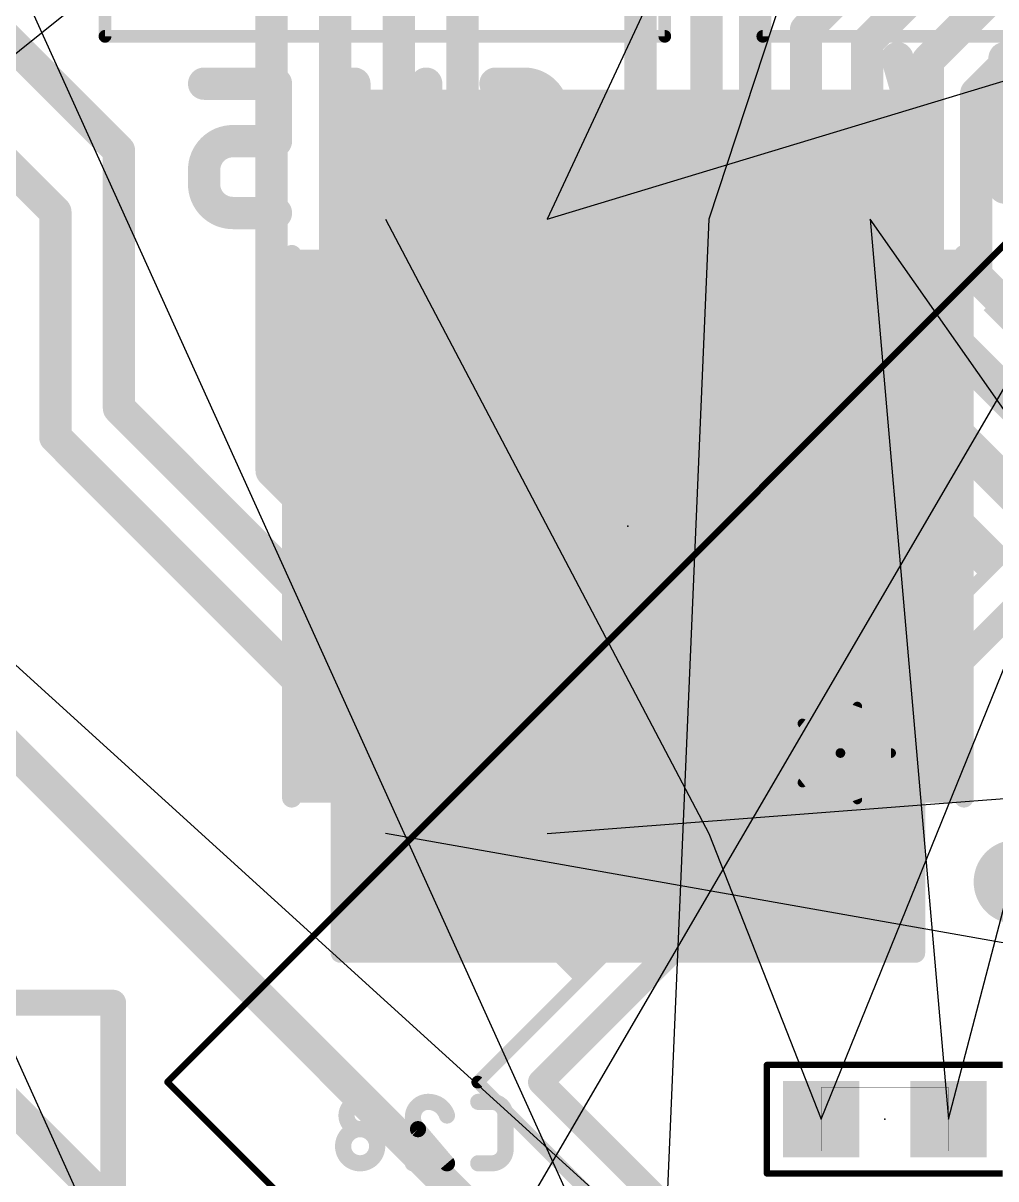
# Model space of a CAD drawing. Extents: x -4.1 to 63.7, y 0.3 to 51.7.
# Drawn here: x 8.45 to 16.09, y 12.07 to 21.15 of the extents above; entities that cross this region are included whole.
import ezdxf

# ---------------------------------------------------------------- set-up
doc = ezdxf.new("R2010")
doc.units = 0
for name, color, linetype in [('1', 12, 'CONTINUOUS'), ('16', 132, 'CONTINUOUS'), ('19', 6, 'CONTINUOUS'), ('21', 253, 'CONTINUOUS'), ('22', 253, 'CONTINUOUS'), ('24', 53, 'CONTINUOUS'), ('26', 253, 'CONTINUOUS'), ('40', 132, 'CONTINUOUS'), ('51', 253, 'CONTINUOUS'), ('52', 253, 'CONTINUOUS')]:
    doc.layers.add(name, color=color, linetype=linetype)

# ---------------------------------------------------------------- blocks, each defined once
blk = doc.blocks.new('RECT')
blk.add_solid([(-0.5, -0.5), (0.5, -0.5), (-0.5, 0.5), (0.5, 0.5)])

msp = doc.modelspace()

# ---------------------------------------------------------------- linework, layer by layer
at = {"layer": '1', "const_width": 0.254}
for points in [[(14.6, 21.1), (17.65, 24.15)], [(18.205, 24.124), (15.081, 21)], [(10.9, 23.9), (10.9, 17.8423)], [(11.4, 18.0494), (11.4, 23.8)], [(18.343, 23.643), (15.557, 20.857)], [(15.938, 20.6), (18.6, 23.262)], [(10.4, 23.2), (10.4, 17.6352)], [(11.9, 23.2), (11.9, 18.2565)], [(9.2, 20.15), (6.75, 22.6)], [(5.95, 22.4186), (8.7, 19.6686)], [(13.3, 17.5636), (13.3, 21.809)], [(13.819, 17.7517), (13.819, 21.5578)], [(14.2, 21.4), (14.2, 18.0778)], [(14.6, 18.3849), (14.6, 21.1)], [(15.081, 18.611), (15.081, 21)], [(15.557, 20.857), (15.557, 18.8421)], [(15.938, 19.1682), (15.938, 20.6)], [(9.2, 18.1281), (9.2, 20.15)], [(8.7, 19.6686), (8.7, 17.9)], [(16.6245, 18.4817), (15.938, 19.1682)], [(15.557, 18.8421), (16.271, 18.1282)], [(15.9174, 17.7746), (15.081, 18.611)], [(15.5639, 17.4211), (14.6, 18.3849)], [(14.1497, 16.0068), (11.9, 18.2565)], [(12.7354, 14.5926), (9.2, 18.1281)], [(13.7961, 15.6533), (11.4, 18.0494)], [(15.2103, 17.0675), (14.2, 18.0778)], [(8.7, 17.9), (12.3609, 14.2391)], [(10.9, 17.8423), (13.4426, 15.2997)], [(14.8568, 16.7139), (13.819, 17.7517)], [(13.089, 14.9462), (10.4, 17.6352)], [(14.5032, 16.3604), (13.3, 17.5636)], [(12.3819, 11.4276), (7.8, 16.0095)], [(12.3609, 14.2391), (12.3819, 14.2391)], [(7.1, 13.9), (11, 10)]]:
    msp.add_lwpolyline(points, dxfattribs=at)
at = {"layer": '1', "const_width": 0.127}
for points in [[(14.6635, 21.1, 1), (14.5365, 21.1)], [(14.5551, 21.1449, 1), (14.6449, 21.0551)], [(15.1445, 21, 1), (15.0175, 21)], [(15.0361, 21.0449, 1), (15.1259, 20.9551)], [(15.6205, 20.857, 1), (15.4935, 20.857)], [(15.5121, 20.9019, 1), (15.6019, 20.8121)], [(16.0015, 20.6, 1), (15.8745, 20.6)], [(15.8931, 20.6449, 1), (15.9829, 20.5551)], [(9.2635, 20.15, 1), (9.1365, 20.15)], [(9.1551, 20.1051, 1), (9.2449, 20.1949)], [(8.7635, 19.6686, 1), (8.6365, 19.6686)], [(8.6551, 19.6237, 1), (8.7449, 19.7135)], [(15.9829, 19.2131, 1), (15.8931, 19.1233)], [(15.8745, 19.1682, 1), (16.0015, 19.1682)], [(15.6019, 18.887, 1), (15.5121, 18.7972)], [(15.4935, 18.8421, 1), (15.6205, 18.8421)], [(15.1259, 18.6559, 1), (15.0361, 18.5661)], [(15.0175, 18.611, 1), (15.1445, 18.611)], [(14.6449, 18.4298, 1), (14.5551, 18.34)], [(14.5365, 18.3849, 1), (14.6635, 18.3849)], [(11.9449, 18.3014, 1), (11.8551, 18.2116)], [(9.2449, 18.173, 1), (9.1551, 18.0832)], [(11.8365, 18.2565, 1), (11.9635, 18.2565)], [(9.1365, 18.1281, 1), (9.2635, 18.1281)], [(11.4449, 18.0943, 1), (11.3551, 18.0045)], [(14.2449, 18.1227, 1), (14.1551, 18.0329)], [(11.3365, 18.0494, 1), (11.4635, 18.0494)], [(14.1365, 18.0778, 1), (14.2635, 18.0778)], [(8.7449, 17.9449, 1), (8.6551, 17.8551)], [(8.6365, 17.9, 1), (8.7635, 17.9)], [(10.9449, 17.8872, 1), (10.8551, 17.7974)], [(10.8365, 17.8423, 1), (10.9635, 17.8423)], [(13.8639, 17.7966, 1), (13.7741, 17.7068)], [(13.7555, 17.7517, 1), (13.8825, 17.7517)], [(15.8725, 17.7297, 1), (15.9623, 17.8195)], [(10.4449, 17.6801, 1), (10.3551, 17.5903)], [(10.3365, 17.6352, 1), (10.4635, 17.6352)], [(13.3449, 17.6085, 1), (13.2551, 17.5187)], [(13.2365, 17.5636, 1), (13.3635, 17.5636)], [(15.519, 17.3762, 1), (15.6088, 17.466)], [(15.1654, 17.0226, 1), (15.2552, 17.1124)], [(14.8119, 16.669, 1), (14.9017, 16.7588)], [(14.4583, 16.3155, 1), (14.5481, 16.4053)], [(14.1048, 15.9619, 1), (14.1946, 16.0517)], [(13.7512, 15.6084, 1), (13.841, 15.6982)], [(13.3976, 15.2548, 1), (13.4875, 15.3446)], [(13.0441, 14.9013, 1), (13.1339, 14.9911)], [(12.6905, 14.5477, 1), (12.7803, 14.6375)], [(12.3609, 14.3026, 1), (12.3609, 14.1756)], [(12.316, 14.1942, 1), (12.4058, 14.284)], [(12.3819, 14.1756, 1), (12.3819, 14.3026)]]:
    msp.add_lwpolyline(points, format="xyb", dxfattribs=at)
at = {"layer": '19'}
for p, q in [((18.6, 32.554), (12.565, 19.613)), ((18.1, 32.554), (13.835, 19.613)), ((4.74, 29.59), (13.4426, 10.367)), ((7.25, 20), (18.7, 29.2)), ((17.65, 20.85), (12.22, 11.55)), ((12.565, 19.613), (16.65, 20.85)), ((11.295, 19.613), (13.835, 14.787)), ((13.835, 19.613), (13.45, 10.55)), ((15.105, 19.613), (15.719, 12.542)), ((23.575, 7.53), (15.105, 19.613)), ((5.7, 18.55), (16.205, 9.013)), ((14.719, 12.542), (16.85, 17.8)), ((12.395, 4.187), (7, 16.1)), ((15.719, 12.542), (16.65, 16.1)), ((12.565, 14.787), (16.65, 15.1)), ((23.575, 12.61), (11.295, 14.787)), ((13.835, 14.787), (14.719, 12.542))]:
    msp.add_line(p, q, dxfattribs=at)
at = {"layer": '21', "const_width": 0.2}
for points in [[(12.5148, 12.8333), (19.0909, 19.4094)], [(19.0909, 6.2573), (12.5148, 12.8333)]]:
    msp.add_lwpolyline(points, dxfattribs=at)
at = {"layer": '21', "const_width": 0.1}
for points in [[(12.5502, 12.8687, 1), (12.4795, 12.798)], [(12.4795, 12.8687, 1), (12.5502, 12.798)]]:
    msp.add_lwpolyline(points, format="xyb", dxfattribs=at)
at = {"layer": '22', "const_width": 0.1524}
for points in [[(10.5584, 15.0664), (10.5584, 19.3336)], [(15.8416, 19.3336), (15.8416, 15.0664)]]:
    msp.add_lwpolyline(points, dxfattribs=at)
at = {"layer": '22'}
for points, const_width in [([(10.5965, 19.3336, 1), (10.5203, 19.3336)], 0.0762), ([(15.8797, 19.3336, 1), (15.8035, 19.3336)], 0.0762), ([(10.5203, 15.0664, 1), (10.5965, 15.0664)], 0.0762), ([(15.8035, 15.0664, 1), (15.8797, 15.0664)], 0.0762), ([(16.248, 14.279, 1), (16.248, 14.533, 1), (16.248, 14.279)], 0.4064)]:
    msp.add_lwpolyline(points, format="xyb", dxfattribs=dict(at, const_width=const_width))
at = {"layer": '24', "const_width": 0.1524}
for points in [[(13.2, 16.946), (13.2, 17.454)], [(12.946, 17.2), (13.454, 17.2)]]:
    msp.add_lwpolyline(points, dxfattribs=at)
at = {"layer": '24', "const_width": 0.0762}
for points in [[(13.2381, 17.454, 1), (13.1619, 17.454)], [(12.946, 17.2381, 1), (12.946, 17.1619)], [(13.454, 17.1619, 1), (13.454, 17.2381)], [(13.1619, 16.946, 1), (13.2381, 16.946)]]:
    msp.add_lwpolyline(points, format="xyb", dxfattribs=at)
at = {"layer": '24'}
for p in [(13.2, 17.2), (15.219, 12.542)]:
    msp.add_point(p, dxfattribs=at)
at = {"layer": '26'}
for points, const_width in [([(15.3182, 20.877), (15.544, 20.0868)], 0.254), ([(16.7251, 20.877), (16.1606, 19.861)], 0.254), ([(16.1606, 19.861), (16.1606, 20.877)], 0.254), ([(10.4337, 20.677), (9.8693, 20.677)], 0.254), ([(10.4337, 20.2254), (10.4337, 20.677)], 0.254), ([(11.6148, 20.677), (11.0504, 19.661)], 0.254), ([(11.0504, 19.661), (11.0504, 20.677)], 0.254), ([(11.6148, 19.661), (11.6148, 20.677)], 0.254), ([(12.3854, 20.677), (12.1597, 20.677)], 0.254), ([(12.6112, 19.8868), (12.6112, 20.4512)], 0.254), ([(15.1489, 20.3126), (15.1489, 19.861)], 0.254), ([(10.095, 20.2254), (10.4337, 20.2254)], 0.254), ([(15.544, 20.0868), (14.9795, 20.0868)], 0.254), ([(9.8693, 19.8868), (9.8693, 19.9997)], 0.254), ([(10.4337, 19.661), (10.095, 19.661)], 0.254), ([(12.1597, 19.661), (12.3854, 19.661)], 0.254), ([(9.154, 13.457), (3.154, 13.457)], 0.2032), ([(9.154, 7.862), (9.154, 13.457)], 0.2032), ([(12.1312, 12.6781), (12.0239, 12.6781)], 0.127), ([(12.2384, 12.3027), (12.2384, 12.5709)], 0.127), ([(11.5504, 12.4636), (11.7783, 12.1955)], 0.127), ([(11.7783, 12.1955), (11.5102, 12.1955)], 0.127), ([(12.0239, 12.1955), (12.1312, 12.1955)], 0.127)]:
    msp.add_lwpolyline(points, dxfattribs=dict(at, const_width=const_width))
for points, const_width in [([(15.3792, 20.8944, 1), (15.2571, 20.8596)], 0.127), ([(16.2241, 20.877, 1), (16.0971, 20.877)], 0.127), ([(9.8693, 20.7405, 1), (9.8693, 20.6135)], 0.127), ([(10.4972, 20.677, 1), (10.3702, 20.677)], 0.127), ([(10.4337, 20.6135, 1), (10.4337, 20.7405)], 0.127), ([(11.1139, 20.677, 1), (10.9869, 20.677)], 0.127), ([(11.6783, 20.677, 1), (11.5513, 20.677)], 0.127), ([(11.6703, 20.6462, 1), (11.5593, 20.7078)], 0.127), ([(12.1597, 20.7405, 1), (12.1597, 20.6135)], 0.127), ([(12.6112, 20.4512, 0.4142), (12.3854, 20.677)], 0.254), ([(12.3854, 20.7405, 1), (12.3854, 20.6135)], 0.127), ([(12.3854, 20.6135, 1), (12.3854, 20.7405)], 0.127), ([(12.6747, 20.4512, 1), (12.5477, 20.4512)], 0.127), ([(12.5477, 20.4512, 1), (12.6747, 20.4512)], 0.127), ([(15.2124, 20.3126, 1), (15.0854, 20.3126)], 0.127), ([(10.095, 20.2254, 0.4142), (9.8693, 19.9997)], 0.254), ([(10.095, 20.2889, 1), (10.095, 20.1619)], 0.127), ([(10.095, 20.1619, 1), (10.095, 20.2889)], 0.127), ([(10.4337, 20.1619, 1), (10.4337, 20.2889)], 0.127), ([(10.3702, 20.2254, 1), (10.4972, 20.2254)], 0.127), ([(14.9795, 20.1503, 1), (14.9795, 20.0233)], 0.127), ([(15.4829, 20.0693, 1), (15.605, 20.1042)], 0.127), ([(15.544, 20.0233, 1), (15.544, 20.1503)], 0.127), ([(9.9328, 19.9997, 1), (9.8058, 19.9997)], 0.127), ([(9.8058, 19.9997, 1), (9.9328, 19.9997)], 0.127), ([(9.8693, 19.8868, 0.4142), (10.095, 19.661)], 0.254), ([(9.9328, 19.8868, 1), (9.8058, 19.8868)], 0.127), ([(12.3854, 19.661, 0.4142), (12.6112, 19.8868)], 0.254), ([(12.6747, 19.8868, 1), (12.5477, 19.8868)], 0.127), ([(9.8058, 19.8868, 1), (9.9328, 19.8868)], 0.127), ([(12.5477, 19.8868, 1), (12.6747, 19.8868)], 0.127), ([(15.0854, 19.861, 1), (15.2124, 19.861)], 0.127), ([(16.1051, 19.8918, 1), (16.2161, 19.8302)], 0.127), ([(16.0971, 19.861, 1), (16.2241, 19.861)], 0.127), ([(10.095, 19.7245, 1), (10.095, 19.5975)], 0.127), ([(10.095, 19.5975, 1), (10.095, 19.7245)], 0.127), ([(10.4337, 19.5975, 1), (10.4337, 19.7245)], 0.127), ([(10.9949, 19.6918, 1), (11.1059, 19.6302)], 0.127), ([(10.9869, 19.661, 1), (11.1139, 19.661)], 0.127), ([(11.5513, 19.661, 1), (11.6783, 19.661)], 0.127), ([(12.1597, 19.7245, 1), (12.1597, 19.5975)], 0.127), ([(12.3854, 19.7245, 1), (12.3854, 19.5975)], 0.127), ([(12.3854, 19.5975, 1), (12.3854, 19.7245)], 0.127), ([(9.2048, 13.457, 1), (9.1032, 13.457)], 0.1016), ([(9.154, 13.4062, 1), (9.154, 13.5078)], 0.1016), ([(11.2029, 12.5709, 1), (10.9884, 12.5709)], 0.127), ([(11.6309, 12.6781, 0.4142), (11.5102, 12.5574)], 0.127), ([(11.7783, 12.5709, 0.3252), (11.6309, 12.6781)], 0.127), ([(11.6309, 12.7098, 1), (11.6309, 12.6464)], 0.0635), ([(11.6309, 12.6464, 1), (11.6309, 12.7098)], 0.0635), ([(12.0239, 12.7099, 1), (12.0239, 12.6463)], 0.0635), ([(12.2384, 12.5709, 0.4142), (12.1312, 12.6781)], 0.127), ([(12.1312, 12.7098, 1), (12.1312, 12.6463)], 0.0635), ([(12.1312, 12.6463, 1), (12.1312, 12.7099)], 0.0635), ([(10.9884, 12.5709, 1), (11.2029, 12.5709)], 0.127), ([(11.0202, 12.5709, 1), (10.9567, 12.5709)], 0.0635), ([(11.2346, 12.5709, 1), (11.1711, 12.5709)], 0.0635), ([(12.2702, 12.5709, 1), (12.2067, 12.5709)], 0.0635), ([(10.9566, 12.5709, 1), (11.0202, 12.5709)], 0.0635), ([(11.1711, 12.5709, 1), (11.2346, 12.5709)], 0.0635), ([(11.5102, 12.5574, 0.2053), (11.5504, 12.4636)], 0.127), ([(11.542, 12.5574, 1), (11.4785, 12.5574)], 0.0635), ([(11.4785, 12.5574, 1), (11.542, 12.5574)], 0.0635), ([(11.7481, 12.5611, 1), (11.8085, 12.5806)], 0.0635), ([(12.2067, 12.5709, 1), (12.2702, 12.5709)], 0.0635), ([(11.2297, 12.3296, 1), (10.9616, 12.3296)], 0.127), ([(11.5746, 12.4842, 1), (11.5263, 12.443)], 0.0635), ([(11.5285, 12.4406, 1), (11.5723, 12.4866)], 0.0635), ([(10.9933, 12.3296, 1), (10.9298, 12.3296)], 0.0635), ([(10.9298, 12.3296, 1), (10.9933, 12.3296)], 0.0635), ([(10.9616, 12.3296, 1), (11.2297, 12.3296)], 0.127), ([(11.2615, 12.3296, 1), (11.198, 12.3296)], 0.0635), ([(11.198, 12.3296, 1), (11.2615, 12.3296)], 0.0635), ([(12.1312, 12.1955, 0.4142), (12.2384, 12.3027)], 0.127), ([(12.2702, 12.3027, 1), (12.2067, 12.3027)], 0.0635), ([(11.5102, 12.2273, 1), (11.5102, 12.1638)], 0.0635), ([(11.7783, 12.1638, 1), (11.7783, 12.2273)], 0.0635), ([(12.0239, 12.2273, 1), (12.0239, 12.1638)], 0.0635), ([(12.1312, 12.2273, 1), (12.1312, 12.1638)], 0.0635), ([(12.1312, 12.1638, 1), (12.1312, 12.2273)], 0.0635), ([(12.2067, 12.3027, 1), (12.2702, 12.3027)], 0.0635), ([(11.7541, 12.1749, 1), (11.8025, 12.2161)], 0.0635)]:
    msp.add_lwpolyline(points, format="xyb", dxfattribs=dict(at, const_width=const_width))
at = {"layer": '40'}
for points, const_width in [([(15.4606, 20.5528), (10.9394, 20.5528)], 0.1524), ([(10.9394, 20.5528), (10.9394, 19.2955)], 0.1524), ([(15.4606, 20.5528), (10.9394, 20.5528)], 0.1524), ([(10.9394, 20.5528), (10.9394, 19.2828)], 0.1524), ([(15.4606, 19.2955), (15.4606, 20.5528)], 0.1524), ([(15.4606, 20.5528), (15.4606, 19.2828)], 0.1524), ([(10.9394, 20.4216), (15.4606, 20.4216)], 0.1524), ([(10.9394, 20.2692), (15.4606, 20.2692)], 0.1524), ([(10.9394, 20.1168), (15.4606, 20.1168)], 0.1524), ([(10.9394, 19.9644), (15.4606, 19.9644)], 0.1524), ([(10.9394, 19.812), (15.4606, 19.812)], 0.1524), ([(10.9394, 19.6596), (15.4606, 19.6596)], 0.1524), ([(10.9394, 19.5072), (15.4606, 19.5072)], 0.1524), ([(10.9394, 19.3548), (15.4606, 19.3548)], 0.1524), ([(10.9394, 19.2955), (10.5965, 19.2955)], 0.1524), ([(10.5965, 19.2955), (10.5965, 15.1045)], 0.1524), ([(10.9394, 19.2828), (10.6092, 19.2828)], 0.1524), ([(10.6092, 19.2828), (10.6092, 15.1172)], 0.1524), ([(15.8035, 19.2955), (15.4606, 19.2955)], 0.1524), ([(15.7908, 19.2828), (15.4606, 19.2828)], 0.1524), ([(15.7908, 15.1172), (15.7908, 19.2828)], 0.1524), ([(15.8035, 15.1045), (15.8035, 19.2955)], 0.1524), ([(10.5965, 19.2024), (15.8035, 19.2024)], 0.1524), ([(10.5965, 19.05), (15.8035, 19.05)], 0.1524), ([(10.5965, 18.8976), (15.8035, 18.8976)], 0.1524), ([(10.5965, 18.7452), (15.8035, 18.7452)], 0.1524), ([(10.5965, 18.5928), (15.8035, 18.5928)], 0.1524), ([(10.5965, 18.4404), (15.8035, 18.4404)], 0.1524), ([(10.5965, 18.288), (15.8035, 18.288)], 0.1524), ([(10.5965, 18.1356), (15.8035, 18.1356)], 0.1524), ([(10.5965, 17.9832), (15.8035, 17.9832)], 0.1524), ([(10.5965, 17.8308), (15.8035, 17.8308)], 0.1524), ([(10.5965, 17.6784), (15.8035, 17.6784)], 0.1524), ([(10.5965, 17.526), (15.8035, 17.526)], 0.1524), ([(10.5965, 17.3736), (15.8035, 17.3736)], 0.1524), ([(10.5965, 17.2212), (15.8035, 17.2212)], 0.1524), ([(10.5965, 17.0688), (15.8035, 17.0688)], 0.1524), ([(10.5965, 16.9164), (15.8035, 16.9164)], 0.1524), ([(10.5965, 16.764), (15.8035, 16.764)], 0.1524), ([(10.5965, 16.6116), (15.8035, 16.6116)], 0.1524), ([(10.5965, 16.4592), (15.8035, 16.4592)], 0.1524), ([(10.5965, 16.3068), (15.8035, 16.3068)], 0.1524), ([(10.5965, 16.1544), (15.8035, 16.1544)], 0.1524), ([(10.5965, 16.002), (15.8035, 16.002)], 0.1524), ([(10.5965, 15.8496), (15.8035, 15.8496)], 0.1524), ([(10.5965, 15.6972), (15.8035, 15.6972)], 0.1524), ([(10.5965, 15.5448), (15.8035, 15.5448)], 0.1524), ([(10.5965, 15.3924), (15.8035, 15.3924)], 0.1524), ([(10.5965, 15.24), (15.8035, 15.24)], 0.1524), ([(10.5965, 15.1045), (10.9394, 15.1045)], 0.1524), ([(10.6092, 15.1172), (10.9394, 15.1172)], 0.1524), ([(10.9394, 13.8472), (10.9394, 15.1172)], 0.1524), ([(10.9394, 15.1045), (10.9394, 13.8472)], 0.1524), ([(10.9394, 15.0876), (15.4606, 15.0876)], 0.1524), ([(15.4606, 13.8472), (15.4606, 15.1172)], 0.1524), ([(15.4606, 15.1172), (15.7908, 15.1172)], 0.1524), ([(15.4606, 13.8472), (15.4606, 15.1045)], 0.1524), ([(15.4606, 15.1045), (15.8035, 15.1045)], 0.1524), ([(10.9394, 14.9352), (15.4606, 14.9352)], 0.1524), ([(10.9394, 14.7828), (15.4606, 14.7828)], 0.1524), ([(10.9394, 14.6304), (15.4606, 14.6304)], 0.1524), ([(10.9394, 14.478), (15.4606, 14.478)], 0.1524), ([(10.9394, 14.3256), (15.4606, 14.3256)], 0.1524), ([(10.9394, 14.1732), (15.4606, 14.1732)], 0.1524), ([(10.9394, 14.0208), (15.4606, 14.0208)], 0.1524), ([(10.9394, 13.8684), (15.4606, 13.8684)], 0.1524), ([(10.9394, 13.8472), (15.4606, 13.8472)], 0.1524), ([(10.9394, 13.8472), (15.4606, 13.8472)], 0.1524), ([(14.2928, 12.9682), (16.1452, 12.9682)], 0.05), ([(14.2928, 12.1158), (14.2928, 12.9682)], 0.05), ([(16.1452, 12.1158), (14.2928, 12.1158)], 0.05)]:
    msp.add_lwpolyline(points, dxfattribs=dict(at, const_width=const_width))
for points, const_width in [([(10.9394, 20.5909, 1), (10.9394, 20.5147)], 0.0762), ([(10.9775, 20.5528, 1), (10.9013, 20.5528)], 0.0762), ([(10.9394, 20.5909, 1), (10.9394, 20.5147)], 0.0762), ([(10.9775, 20.5528, 1), (10.9013, 20.5528)], 0.0762), ([(15.4987, 20.5528, 1), (15.4225, 20.5528)], 0.0762), ([(15.4987, 20.5528, 1), (15.4225, 20.5528)], 0.0762), ([(15.4606, 20.5147, 1), (15.4606, 20.5909)], 0.0762), ([(15.4606, 20.5147, 1), (15.4606, 20.5909)], 0.0762), ([(10.9394, 20.4597, 1), (10.9394, 20.3835)], 0.0762), ([(15.4606, 20.3835, 1), (15.4606, 20.4597)], 0.0762), ([(10.9394, 20.3073, 1), (10.9394, 20.2311)], 0.0762), ([(15.4606, 20.2311, 1), (15.4606, 20.3073)], 0.0762), ([(10.9394, 20.1549, 1), (10.9394, 20.0787)], 0.0762), ([(15.4606, 20.0787, 1), (15.4606, 20.1549)], 0.0762), ([(10.9394, 20.0025, 1), (10.9394, 19.9263)], 0.0762), ([(15.4606, 19.9263, 1), (15.4606, 20.0025)], 0.0762), ([(10.9394, 19.8501, 1), (10.9394, 19.7739)], 0.0762), ([(15.4606, 19.7739, 1), (15.4606, 19.8501)], 0.0762), ([(10.9394, 19.6977, 1), (10.9394, 19.6215)], 0.0762), ([(15.4606, 19.6215, 1), (15.4606, 19.6977)], 0.0762), ([(10.9394, 19.5453, 1), (10.9394, 19.4691)], 0.0762), ([(15.4606, 19.4691, 1), (15.4606, 19.5453)], 0.0762), ([(10.9394, 19.3929, 1), (10.9394, 19.3167)], 0.0762), ([(15.4606, 19.3167, 1), (15.4606, 19.3929)], 0.0762), ([(10.5965, 19.3336, 1), (10.5965, 19.2574)], 0.0762), ([(10.6346, 19.2955, 1), (10.5584, 19.2955)], 0.0762), ([(10.6092, 19.3209, 1), (10.6092, 19.2447)], 0.0762), ([(10.6473, 19.2828, 1), (10.5711, 19.2828)], 0.0762), ([(10.9394, 19.2574, 1), (10.9394, 19.3336)], 0.0762), ([(10.9394, 19.2447, 1), (10.9394, 19.3209)], 0.0762), ([(15.4606, 19.3336, 1), (15.4606, 19.2574)], 0.0762), ([(15.4606, 19.3209, 1), (15.4606, 19.2447)], 0.0762), ([(15.8289, 19.2828, 1), (15.7527, 19.2828)], 0.0762), ([(15.8416, 19.2955, 1), (15.7654, 19.2955)], 0.0762), ([(15.7908, 19.2447, 1), (15.7908, 19.3209)], 0.0762), ([(15.8035, 19.2574, 1), (15.8035, 19.3336)], 0.0762), ([(10.5965, 19.2405, 1), (10.5965, 19.1643)], 0.0762), ([(10.9013, 19.2955, 1), (10.9775, 19.2955)], 0.0762), ([(10.9013, 19.2828, 1), (10.9775, 19.2828)], 0.0762), ([(15.4225, 19.2955, 1), (15.4987, 19.2955)], 0.0762), ([(15.4225, 19.2828, 1), (15.4987, 19.2828)], 0.0762), ([(15.8035, 19.1643, 1), (15.8035, 19.2405)], 0.0762), ([(10.5965, 19.0881, 1), (10.5965, 19.0119)], 0.0762), ([(15.8035, 19.0119, 1), (15.8035, 19.0881)], 0.0762), ([(10.5965, 18.9357, 1), (10.5965, 18.8595)], 0.0762), ([(15.8035, 18.8595, 1), (15.8035, 18.9357)], 0.0762), ([(10.5965, 18.7833, 1), (10.5965, 18.7071)], 0.0762), ([(15.8035, 18.7071, 1), (15.8035, 18.7833)], 0.0762), ([(10.5965, 18.6309, 1), (10.5965, 18.5547)], 0.0762), ([(15.8035, 18.5547, 1), (15.8035, 18.6309)], 0.0762), ([(10.5965, 18.4785, 1), (10.5965, 18.4023)], 0.0762), ([(15.8035, 18.4023, 1), (15.8035, 18.4785)], 0.0762), ([(10.5965, 18.3261, 1), (10.5965, 18.2499)], 0.0762), ([(15.8035, 18.2499, 1), (15.8035, 18.3261)], 0.0762), ([(10.5965, 18.1737, 1), (10.5965, 18.0975)], 0.0762), ([(15.8035, 18.0975, 1), (15.8035, 18.1737)], 0.0762), ([(10.5965, 18.0213, 1), (10.5965, 17.9451)], 0.0762), ([(15.8035, 17.9451, 1), (15.8035, 18.0213)], 0.0762), ([(10.5965, 17.8689, 1), (10.5965, 17.7927)], 0.0762), ([(15.8035, 17.7927, 1), (15.8035, 17.8689)], 0.0762), ([(10.5965, 17.7165, 1), (10.5965, 17.6403)], 0.0762), ([(15.8035, 17.6403, 1), (15.8035, 17.7165)], 0.0762), ([(10.5965, 17.5641, 1), (10.5965, 17.4879)], 0.0762), ([(15.8035, 17.4879, 1), (15.8035, 17.5641)], 0.0762), ([(10.5965, 17.4117, 1), (10.5965, 17.3355)], 0.0762), ([(15.8035, 17.3355, 1), (15.8035, 17.4117)], 0.0762), ([(10.5965, 17.2593, 1), (10.5965, 17.1831)], 0.0762), ([(15.8035, 17.1831, 1), (15.8035, 17.2593)], 0.0762), ([(10.5965, 17.1069, 1), (10.5965, 17.0307)], 0.0762), ([(15.8035, 17.0307, 1), (15.8035, 17.1069)], 0.0762), ([(10.5965, 16.9545, 1), (10.5965, 16.8783)], 0.0762), ([(15.8035, 16.8783, 1), (15.8035, 16.9545)], 0.0762), ([(10.5965, 16.8021, 1), (10.5965, 16.7259)], 0.0762), ([(15.8035, 16.7259, 1), (15.8035, 16.8021)], 0.0762), ([(10.5965, 16.6497, 1), (10.5965, 16.5735)], 0.0762), ([(15.8035, 16.5735, 1), (15.8035, 16.6497)], 0.0762), ([(10.5965, 16.4973, 1), (10.5965, 16.4211)], 0.0762), ([(15.8035, 16.4211, 1), (15.8035, 16.4973)], 0.0762), ([(10.5965, 16.3449, 1), (10.5965, 16.2687)], 0.0762), ([(15.8035, 16.2687, 1), (15.8035, 16.3449)], 0.0762), ([(10.5965, 16.1925, 1), (10.5965, 16.1163)], 0.0762), ([(15.8035, 16.1163, 1), (15.8035, 16.1925)], 0.0762), ([(10.5965, 16.0401, 1), (10.5965, 15.9639)], 0.0762), ([(15.8035, 15.9639, 1), (15.8035, 16.0401)], 0.0762), ([(10.5965, 15.8877, 1), (10.5965, 15.8115)], 0.0762), ([(15.8035, 15.8115, 1), (15.8035, 15.8877)], 0.0762), ([(10.5965, 15.7353, 1), (10.5965, 15.6591)], 0.0762), ([(15.8035, 15.6591, 1), (15.8035, 15.7353)], 0.0762), ([(10.5965, 15.5829, 1), (10.5965, 15.5067)], 0.0762), ([(15.8035, 15.5067, 1), (15.8035, 15.5829)], 0.0762), ([(10.5965, 15.4305, 1), (10.5965, 15.3543)], 0.0762), ([(15.8035, 15.3543, 1), (15.8035, 15.4305)], 0.0762), ([(10.5965, 15.2781, 1), (10.5965, 15.2019)], 0.0762), ([(15.8035, 15.2019, 1), (15.8035, 15.2781)], 0.0762), ([(10.5965, 15.1426, 1), (10.5965, 15.0664)], 0.0762), ([(10.6092, 15.1553, 1), (10.6092, 15.0791)], 0.0762), ([(10.9775, 15.1172, 1), (10.9013, 15.1172)], 0.0762), ([(10.9775, 15.1045, 1), (10.9013, 15.1045)], 0.0762), ([(10.9394, 15.1257, 1), (10.9394, 15.0495)], 0.0762), ([(10.9394, 15.0791, 1), (10.9394, 15.1553)], 0.0762), ([(10.9394, 15.0664, 1), (10.9394, 15.1426)], 0.0762), ([(15.4987, 15.1172, 1), (15.4225, 15.1172)], 0.0762), ([(15.4606, 15.1553, 1), (15.4606, 15.0791)], 0.0762), ([(15.4987, 15.1045, 1), (15.4225, 15.1045)], 0.0762), ([(15.4606, 15.1426, 1), (15.4606, 15.0664)], 0.0762), ([(15.4606, 15.0495, 1), (15.4606, 15.1257)], 0.0762), ([(15.7908, 15.0791, 1), (15.7908, 15.1553)], 0.0762), ([(15.8035, 15.0664, 1), (15.8035, 15.1426)], 0.0762), ([(10.5584, 15.1045, 1), (10.6346, 15.1045)], 0.0762), ([(10.5711, 15.1172, 1), (10.6473, 15.1172)], 0.0762), ([(15.7527, 15.1172, 1), (15.8289, 15.1172)], 0.0762), ([(15.7654, 15.1045, 1), (15.8416, 15.1045)], 0.0762), ([(10.9394, 14.9733, 1), (10.9394, 14.8971)], 0.0762), ([(15.4606, 14.8971, 1), (15.4606, 14.9733)], 0.0762), ([(10.9394, 14.8209, 1), (10.9394, 14.7447)], 0.0762), ([(15.4606, 14.7447, 1), (15.4606, 14.8209)], 0.0762), ([(10.9394, 14.6685, 1), (10.9394, 14.5923)], 0.0762), ([(15.4606, 14.5923, 1), (15.4606, 14.6685)], 0.0762), ([(10.9394, 14.5161, 1), (10.9394, 14.4399)], 0.0762), ([(15.4606, 14.4399, 1), (15.4606, 14.5161)], 0.0762), ([(10.9394, 14.3637, 1), (10.9394, 14.2875)], 0.0762), ([(15.4606, 14.2875, 1), (15.4606, 14.3637)], 0.0762), ([(10.9394, 14.2113, 1), (10.9394, 14.1351)], 0.0762), ([(15.4606, 14.1351, 1), (15.4606, 14.2113)], 0.0762), ([(10.9394, 14.0589, 1), (10.9394, 13.9827)], 0.0762), ([(15.4606, 13.9827, 1), (15.4606, 14.0589)], 0.0762), ([(10.9394, 13.9065, 1), (10.9394, 13.8303)], 0.0762), ([(10.9394, 13.8853, 1), (10.9394, 13.8091)], 0.0762), ([(10.9394, 13.8853, 1), (10.9394, 13.8091)], 0.0762), ([(15.4606, 13.8303, 1), (15.4606, 13.9065)], 0.0762), ([(15.4606, 13.8091, 1), (15.4606, 13.8853)], 0.0762), ([(15.4606, 13.8091, 1), (15.4606, 13.8853)], 0.0762), ([(10.9013, 13.8472, 1), (10.9775, 13.8472)], 0.0762), ([(10.9013, 13.8472, 1), (10.9775, 13.8472)], 0.0762), ([(15.4225, 13.8472, 1), (15.4987, 13.8472)], 0.0762), ([(15.4225, 13.8472, 1), (15.4987, 13.8472)], 0.0762), ([(14.2928, 12.9807, 1), (14.2928, 12.9557)], 0.025), ([(14.3053, 12.9682, 1), (14.2803, 12.9682)], 0.025), ([(14.2928, 12.1283, 1), (14.2928, 12.1033)], 0.025), ([(14.2803, 12.1158, 1), (14.3053, 12.1158)], 0.025)]:
    msp.add_lwpolyline(points, format="xyb", dxfattribs=dict(at, const_width=const_width))
at = {"layer": '51'}
for points, const_width in [([(9.5803, 12.8333), (19.0909, 22.3439)], 0.05), ([(12.0199, 12.8333), (19.0909, 19.9044)], 0.1), ([(19.0909, 3.3228), (9.5803, 12.8333)], 0.05), ([(19.0909, 5.7623), (12.0199, 12.8333)], 0.1)]:
    msp.add_lwpolyline(points, dxfattribs=dict(at, const_width=const_width))
for points, const_width in [([(9.5892, 12.8422, 1), (9.5715, 12.8245)], 0.025), ([(9.5715, 12.8422, 1), (9.5892, 12.8245)], 0.025), ([(12.0375, 12.851, 1), (12.0022, 12.8157)], 0.05), ([(12.0022, 12.851, 1), (12.0375, 12.8157)], 0.05)]:
    msp.add_lwpolyline(points, format="xyb", dxfattribs=dict(at, const_width=const_width))
at = {"layer": '52'}
for points, const_width in [([(9.0902, 24.899), (9.0902, 21.049)], 0.1), ([(13.4902, 21.049), (13.4902, 24.899)], 0.1), ([(14.2605, 24.899), (14.2605, 21.049)], 0.1), ([(9.0902, 21.049), (13.4902, 21.049)], 0.1), ([(14.2605, 21.049), (18.6605, 21.049)], 0.1), ([(11.041, 19.2066), (11.041, 20.2988)], 0.1524), ([(11.041, 20.2988), (11.549, 20.2988)], 0.1524), ([(11.549, 20.2988), (11.549, 19.1812)], 0.1524), ([(12.311, 19.1812), (12.311, 20.2988)], 0.1524), ([(12.311, 20.2988), (12.819, 20.2988)], 0.1524), ([(12.819, 20.2988), (12.819, 19.1812)], 0.1524), ([(13.581, 19.1812), (13.581, 20.2988)], 0.1524), ([(13.581, 20.2988), (14.089, 20.2988)], 0.1524), ([(14.089, 20.2988), (14.089, 19.1812)], 0.1524), ([(14.851, 19.1812), (14.851, 20.2988)], 0.1524), ([(14.851, 20.2988), (15.359, 20.2988)], 0.1524), ([(15.359, 20.2988), (15.359, 19.1812)], 0.1524), ([(10.7108, 15.2188), (10.7108, 19.1812)], 0.1524), ([(10.7108, 19.1812), (15.6892, 19.1812)], 0.1524), ([(11.549, 19.1812), (11.041, 19.2066)], 0.1524), ([(12.819, 19.1812), (12.311, 19.1812)], 0.1524), ([(14.089, 19.1812), (13.581, 19.1812)], 0.1524), ([(15.359, 19.1812), (14.851, 19.1812)], 0.1524), ([(15.6892, 19.1812), (15.6892, 16.8952)], 0.1524), ([(15.6892, 16.8952), (15.6892, 15.2188)], 0.1524), ([(14.8708, 15.4185), (15.0034, 15.7832)], 0.0762), ([(14.8708, 15.4185), (14.5723, 15.6506)], 0.0762), ([(14.5723, 15.1863), (14.8708, 15.4185)], 0.0762), ([(15.2687, 15.4185), (14.8708, 15.4185)], 0.0762), ([(14.8708, 15.4185), (15.0034, 15.0537)], 0.0762), ([(15.6892, 15.2188), (10.7108, 15.2188)], 0.1524), ([(11.041, 15.2188), (11.549, 15.2188)], 0.1524), ([(11.041, 14.1012), (11.041, 15.2188)], 0.1524), ([(11.549, 15.2188), (11.549, 14.1012)], 0.1524), ([(12.311, 15.2188), (12.819, 15.2188)], 0.1524), ([(12.311, 14.1012), (12.311, 15.2188)], 0.1524), ([(12.819, 15.2188), (12.819, 14.1012)], 0.1524), ([(13.581, 15.2188), (14.089, 15.1934)], 0.1524), ([(13.581, 14.1012), (13.581, 15.2188)], 0.1524), ([(14.089, 15.1934), (14.089, 14.1012)], 0.1524), ([(14.851, 15.2188), (15.359, 15.1934)], 0.1524), ([(14.851, 14.1012), (14.851, 15.2188)], 0.1524), ([(15.359, 15.1934), (15.359, 14.1012)], 0.1524), ([(11.549, 14.1012), (11.041, 14.1012)], 0.1524), ([(12.819, 14.1012), (12.311, 14.1012)], 0.1524), ([(14.089, 14.1012), (13.581, 14.1012)], 0.1524), ([(15.359, 14.1012), (14.851, 14.1012)], 0.1524), ([(15.719, 12.792), (14.719, 12.792)], 0.0025), ([(14.719, 12.792), (14.719, 12.292)], 0.0025), ([(15.719, 12.292), (15.719, 12.792)], 0.0025), ([(14.719, 12.292), (15.719, 12.292)], 0.0025)]:
    msp.add_lwpolyline(points, dxfattribs=dict(at, const_width=const_width))
for points, const_width in [([(9.0902, 21.074, 1), (9.0902, 21.024)], 0.05), ([(9.0652, 21.049, 1), (9.1152, 21.049)], 0.05), ([(13.4652, 21.049, 1), (13.5152, 21.049)], 0.05), ([(13.4902, 21.024, 1), (13.4902, 21.074)], 0.05), ([(14.2605, 21.074, 1), (14.2605, 21.024)], 0.05), ([(14.2355, 21.049, 1), (14.2855, 21.049)], 0.05), ([(11.0791, 20.2988, 1), (11.0029, 20.2988)], 0.0762), ([(11.041, 20.3369, 1), (11.041, 20.2607)], 0.0762), ([(11.5871, 20.2988, 1), (11.5109, 20.2988)], 0.0762), ([(11.549, 20.2607, 1), (11.549, 20.3369)], 0.0762), ([(12.3491, 20.2988, 1), (12.2729, 20.2988)], 0.0762), ([(12.311, 20.3369, 1), (12.311, 20.2607)], 0.0762), ([(12.8571, 20.2988, 1), (12.7809, 20.2988)], 0.0762), ([(12.819, 20.2607, 1), (12.819, 20.3369)], 0.0762), ([(13.6191, 20.2988, 1), (13.5429, 20.2988)], 0.0762), ([(13.581, 20.3369, 1), (13.581, 20.2607)], 0.0762), ([(14.1271, 20.2988, 1), (14.0509, 20.2988)], 0.0762), ([(14.089, 20.2607, 1), (14.089, 20.3369)], 0.0762), ([(14.8891, 20.2988, 1), (14.8129, 20.2988)], 0.0762), ([(14.851, 20.3369, 1), (14.851, 20.2607)], 0.0762), ([(15.3971, 20.2988, 1), (15.3209, 20.2988)], 0.0762), ([(15.359, 20.2607, 1), (15.359, 20.3369)], 0.0762), ([(10.7489, 19.1812, 1), (10.6727, 19.1812)], 0.0762), ([(10.7108, 19.2193, 1), (10.7108, 19.1431)], 0.0762), ([(11.0429, 19.2447, 1), (11.0391, 19.1685)], 0.0762), ([(11.5471, 19.1431, 1), (11.5509, 19.2193)], 0.0762), ([(12.311, 19.2193, 1), (12.311, 19.1431)], 0.0762), ([(12.819, 19.1431, 1), (12.819, 19.2193)], 0.0762), ([(13.581, 19.2193, 1), (13.581, 19.1431)], 0.0762), ([(14.089, 19.1431, 1), (14.089, 19.2193)], 0.0762), ([(14.851, 19.2193, 1), (14.851, 19.1431)], 0.0762), ([(15.359, 19.1431, 1), (15.359, 19.2193)], 0.0762), ([(15.7273, 19.1812, 1), (15.6511, 19.1812)], 0.0762), ([(15.6892, 19.1431, 1), (15.6892, 19.2193)], 0.0762), ([(11.0029, 19.2066, 1), (11.0791, 19.2066)], 0.0762), ([(11.5109, 19.1812, 1), (11.5871, 19.1812)], 0.0762), ([(12.2729, 19.1812, 1), (12.3491, 19.1812)], 0.0762), ([(12.7809, 19.1812, 1), (12.8571, 19.1812)], 0.0762), ([(13.5429, 19.1812, 1), (13.6191, 19.1812)], 0.0762), ([(14.0509, 19.1812, 1), (14.1271, 19.1812)], 0.0762), ([(14.8129, 19.1812, 1), (14.8891, 19.1812)], 0.0762), ([(15.3209, 19.1812, 1), (15.3971, 19.1812)], 0.0762), ([(15.7146, 17.5048, 1), (15.6892, 16.8952)], 0.1524), ([(15.713, 17.4667, 1), (15.7162, 17.5429)], 0.0762), ([(15.7273, 16.8952, 1), (15.6511, 16.8952)], 0.0762), ([(15.6511, 16.8952, 1), (15.7273, 16.8952)], 0.0762), ([(15.6876, 16.8571, 1), (15.6908, 16.9333)], 0.0762), ([(15.0213, 15.7767, 1), (14.9855, 15.7898)], 0.0381), ([(14.584, 15.6656, 1), (14.5606, 15.6356)], 0.0381), ([(14.8708, 15.4375, 1), (14.8708, 15.3994)], 0.0381), ([(14.8887, 15.425, 1), (14.8529, 15.412)], 0.0381), ([(14.8529, 15.425, 1), (14.8887, 15.412)], 0.0381), ([(14.8824, 15.4034, 1), (14.8591, 15.4335)], 0.0381), ([(14.8591, 15.4034, 1), (14.8824, 15.4335)], 0.0381), ([(15.2687, 15.3994, 1), (15.2687, 15.4375)], 0.0381), ([(10.7108, 15.2569, 1), (10.7108, 15.1807)], 0.0762), ([(10.6727, 15.2188, 1), (10.7489, 15.2188)], 0.0762), ([(11.041, 15.2569, 1), (11.041, 15.1807)], 0.0762), ([(11.0791, 15.2188, 1), (11.0029, 15.2188)], 0.0762), ([(11.5871, 15.2188, 1), (11.5109, 15.2188)], 0.0762), ([(11.549, 15.1807, 1), (11.549, 15.2569)], 0.0762), ([(12.311, 15.2569, 1), (12.311, 15.1807)], 0.0762), ([(12.3491, 15.2188, 1), (12.2729, 15.2188)], 0.0762), ([(12.8571, 15.2188, 1), (12.7809, 15.2188)], 0.0762), ([(12.819, 15.1807, 1), (12.819, 15.2569)], 0.0762), ([(13.5829, 15.2569, 1), (13.5791, 15.1807)], 0.0762), ([(13.6191, 15.2188, 1), (13.5429, 15.2188)], 0.0762), ([(14.1271, 15.1934, 1), (14.0509, 15.1934)], 0.0762), ([(14.0871, 15.1553, 1), (14.0909, 15.2315)], 0.0762), ([(14.8529, 15.2569, 1), (14.8491, 15.1807)], 0.0762), ([(14.8891, 15.2188, 1), (14.8129, 15.2188)], 0.0762), ([(15.3971, 15.1934, 1), (15.3209, 15.1934)], 0.0762), ([(15.3571, 15.1553, 1), (15.3609, 15.2315)], 0.0762), ([(15.6511, 15.2188, 1), (15.7273, 15.2188)], 0.0762), ([(15.6892, 15.1807, 1), (15.6892, 15.2569)], 0.0762), ([(14.5606, 15.2014, 1), (14.584, 15.1713)], 0.0381), ([(14.9855, 15.0472, 1), (15.0213, 15.0602)], 0.0381), ([(11.041, 14.1393, 1), (11.041, 14.0631)], 0.0762), ([(11.549, 14.0631, 1), (11.549, 14.1393)], 0.0762), ([(12.311, 14.1393, 1), (12.311, 14.0631)], 0.0762), ([(12.819, 14.0631, 1), (12.819, 14.1393)], 0.0762), ([(13.581, 14.1393, 1), (13.581, 14.0631)], 0.0762), ([(14.089, 14.0631, 1), (14.089, 14.1393)], 0.0762), ([(14.851, 14.1393, 1), (14.851, 14.0631)], 0.0762), ([(15.359, 14.0631, 1), (15.359, 14.1393)], 0.0762), ([(11.0029, 14.1012, 1), (11.0791, 14.1012)], 0.0762), ([(11.5109, 14.1012, 1), (11.5871, 14.1012)], 0.0762), ([(12.2729, 14.1012, 1), (12.3491, 14.1012)], 0.0762), ([(12.7809, 14.1012, 1), (12.8571, 14.1012)], 0.0762), ([(13.5429, 14.1012, 1), (13.6191, 14.1012)], 0.0762), ([(14.0509, 14.1012, 1), (14.1271, 14.1012)], 0.0762), ([(14.8129, 14.1012, 1), (14.8891, 14.1012)], 0.0762), ([(15.3209, 14.1012, 1), (15.3971, 14.1012)], 0.0762), ([(14.719, 12.7926, 1), (14.719, 12.7914)], 0.0013), ([(14.7196, 12.792, 1), (14.7184, 12.792)], 0.0013), ([(15.7196, 12.792, 1), (15.7184, 12.792)], 0.0013), ([(15.719, 12.7914, 1), (15.719, 12.7926)], 0.0013), ([(14.719, 12.2926, 1), (14.719, 12.2914)], 0.0013), ([(14.7184, 12.292, 1), (14.7196, 12.292)], 0.0013), ([(15.7184, 12.292, 1), (15.7196, 12.292)], 0.0013), ([(15.719, 12.2914, 1), (15.719, 12.2926)], 0.0013)]:
    msp.add_lwpolyline(points, format="xyb", dxfattribs=dict(at, const_width=const_width))

# ---------------------------------------------------------------- block references
at = {"layer": '1', "xscale": 1.475, "yscale": 0.3, "rotation": 315}
for p in [(16.6245, 18.4817), (16.271, 18.1282), (15.9174, 17.7746), (15.5639, 17.4211), (15.2103, 17.0675), (14.8568, 16.7139), (14.5032, 16.3604), (14.1497, 16.0068), (13.7961, 15.6533), (13.4426, 15.2997), (13.089, 14.9462), (12.7354, 14.5926), (12.3819, 14.2391)]:
    msp.add_blockref('RECT', p, dxfattribs=at)
at = {"layer": '16'}
for p, xscale, yscale, rotation in [((11.295, 19.613), 1.6764, 0.508, 90), ((12.565, 19.613), 1.6764, 0.508, 90), ((13.835, 19.613), 1.6764, 0.508, 90), ((15.105, 19.613), 1.6764, 0.508, 90), ((11.295, 14.787), 1.6764, 0.508, 90), ((12.565, 14.787), 1.6764, 0.508, 90), ((13.835, 14.787), 1.6764, 0.508, 90), ((15.105, 14.787), 1.6764, 0.508, 90), ((14.719, 12.542), 0.6, 0.6, 180), ((15.719, 12.542), 0.6, 0.6, 180)]:
    msp.add_blockref('RECT', p, dxfattribs=dict(at, xscale=xscale, yscale=yscale, rotation=rotation))
at = {"layer": '52', "xscale": 0.2, "yscale": 0.5}
msp.add_blockref('RECT', (14.819, 12.542), dxfattribs=at)
at = {"layer": '52', "xscale": 0.2, "yscale": 0.5, "rotation": 180}
msp.add_blockref('RECT', (15.619, 12.542), dxfattribs=at)

doc.saveas('drawing.dxf')
